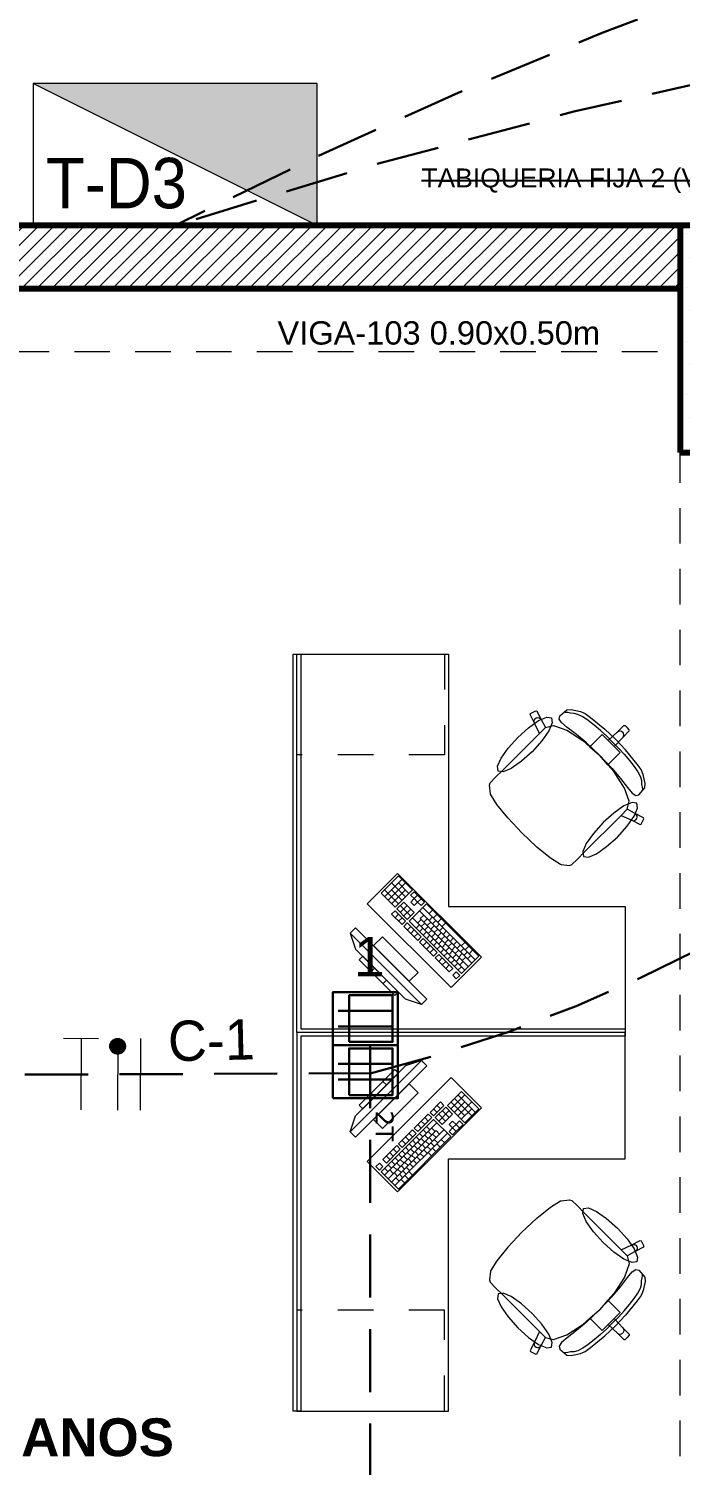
# Model space of a CAD drawing. Header units: inches. Extents: x -19 to 5698, y -728 to 92.
# Drawn here: x 126.99 to 129.57, y 12.49 to 18.18 of the extents above; entities that cross this region are included whole.
import ezdxf

# ---------------------------------------------------------------- set-up
doc = ezdxf.new("R2010")
doc.units = ezdxf.units.IN
doc.header["$MEASUREMENT"] = 0
doc.set_wipeout_variables(frame=1)
for name, pattern in [('CONTINUA', [0]), ('HIDDEN', [0.375, 0.25, -0.125]), ('Hidden Line', [0.195611, 0.141111, -0.0545]), ('Rayas', [0.282222, 0.141111, -0.141111]), ('RAYITAS', [0.375, 0.25, -0.125]), ('Wipeout_Contour', [1, 0, -1])]:
    doc.linetypes.add(name, pattern=pattern)
doc.layers.get('0').update_dxf_attribs({"color": 61})
for name, color, linetype, lineweight in [('00 conduct tomacorr', 120, 'HIDDEN', 30), ('00 IE CKTO ILUMINACION', 3, 'Continuous', 50), ('00 IE LUZ EMERGENCIA', 253, 'Continuous', 0), ('sub tablero de distribucion', 184, 'Continuous', 9), ('T-TECHO-E', 150, 'Continuous', 20), ('textos', 7, 'Continuous', 5), ('TOMACORRIENTE', 22, 'RAYITAS', 9)]:
    doc.layers.add(name, color=color, linetype=linetype, lineweight=lineweight)
for name, color, linetype in [('02 _ ARQ _ ZON _ Espacio.3D', 7, 'Continuous'), ('08 _ STR _ EXT _ 06 Columnas', 7, 'Continuous'), ('08 _ STR _ EXT _ 09 Vigas', 251, 'Continuous'), ('Estructura - 04 MURO', 7, 'Continuous'), ('Interior - Mobiliario', 7, 'Continuous'), ('Notas - Etiquetas', 7, 'Continuous')]:
    doc.layers.add(name, color=color, linetype=linetype)
doc.styles.add('Annotative', font='arial.ttf')
doc.styles.add('Estilo_Generado_1', font='swisseb.ttf')
doc.styles.add('Estilo_Generado_4', font='swisse.ttf')
doc.styles.add('SWISS', font='swisse.ttf')
doc.dimstyles.new('Estilo_Generado__8', dxfattribs={"dimtxt": 0.18, "dimasz": 0.0912, "dimexe": 0.18, "dimexo": 0.0625, "dimgap": 0, "dimtad": 0, "dimtih": 1, "dimtoh": 1, "dimdec": 4, "dimzin": 0, "dimdsep": 46, "dimcen": 0.09, "dimadec": 0, "dimazin": 0, "dimtfac": 1, "dimtdec": 4, "dimtmove": 0, "dimatfit": 3, "dimldrblk": 'ARROWHEAD_5', "dimfxl": 1, "dimtolj": 1, "dimtzin": 0, "dimarcsym": 0})

# ---------------------------------------------------------------- blocks, each defined once
blk = doc.blocks.new('ARROWHEAD_5')
at = {"linetype": 'Continuous', "lineweight": 0}
blk.add_hatch(color=0, dxfattribs=at).paths.add_polyline_path([(-1, 0.2679), (0, 0), (-1, -0.2679)])
at = {"color": 0, "linetype": 'Continuous', "lineweight": 0}
blk.add_line((0, 0), (-1, 0), dxfattribs=at)
blk = doc.blocks.new('CAJA POP UP 6 MODULOS')
at = {"layer": '00 conduct tomacorr', "linetype": 'Continuous'}
for p, q in [((-0.095, -0.165), (-0.095, -0.0151)), ((-0.052, -0.165), (-0.052, -0.0151)), ((0.052, -0.165), (0.052, -0.0151)), ((0.095, -0.165), (0.095, -0.0151)), ((0, -0.165), (0, -0.18))]:
    blk.add_line(p, q, dxfattribs=at)
for points in [[(-0.147, 0), (0.147, 0), (0.147, -0.18), (-0.147, -0.18)], [(0, 0), (0.147, 0), (0.147, -0.18), (0, -0.18)]]:
    blk.add_lwpolyline(points, close=True, dxfattribs=at)
for points in [[(-0.138, -0.045), (-0.009, -0.045), (-0.009, -0.165), (-0.138, -0.165), (-0.138, -0.045)], [(0.009, -0.045), (0.138, -0.045), (0.138, -0.165), (0.009, -0.165), (0.009, -0.045)]]:
    blk.add_lwpolyline(points, dxfattribs=at)
at = {"color": 1, "insert": (-0.1807, -0.168), "char_height": 0.05, "attachment_point": 1, "rotation": 180}
blk.add_mtext_dynamic_manual_height_columns('{\\fVerdana|b0|i0|c0|p34;2T}', width=0.000481, gutter_width=0.1561, heights=[0], dxfattribs=at)
blk = doc.blocks.new('a')
at = {"layer": 'TOMACORRIENTE', "ltscale": 0.05}
h = blk.add_hatch(color=4, dxfattribs=at)
edge = h.paths.add_edge_path()
edge.add_arc((0, 0.0752), 0.0211, 0, 360)
at = {"layer": 'TOMACORRIENTE', "color": 4}
for p, q in [((-0.1455, 0.0963), (-0.0515, 0.0963)), ((-0.0985, 0.0963), (-0.0985, -0.0966)), ((0, 0.0963), (0, -0.0963)), ((0.0623, -0.0963), (0.0623, 0.0963))]:
    blk.add_line(p, q, dxfattribs=at)
blk.add_circle((0, 0.0752), 0.0211, dxfattribs=at)
blk = doc.blocks.new('CABLE 3FACE')
at = {"layer": 'T-TECHO-E', "rotation": 59.94170052614085}
blk.add_blockref('a', (0, 0), dxfattribs=at)
blk = doc.blocks.new('TD')
blk.add_hatch(color=256).paths.add_polyline_path([(-0.6185, 0.813), (-0.6185, 0.2502), (0.507, 0.2502)])
blk.add_line((-0.6185, 0.813), (0.507, 0.2502))
blk.add_lwpolyline([(-0.6185, 0.2502), (0.507, 0.2502), (0.507, 0.813), (-0.6185, 0.813)], close=True)

msp = doc.modelspace()

# ---------------------------------------------------------------- linework, layer by layer
at = {"layer": '00 conduct tomacorr'}
for p, q in [((128.3407, 14.1514), (128.3407, 10.1086)), ((124.3481, 14.0254), (128.3407, 14.0397))]:
    msp.add_line(p, q, dxfattribs=at)
msp.add_arc((126.9109, 19.7959), 5.9312, 283.94927, 327.96734, dxfattribs=at)
at = {"layer": '02 _ ARQ _ ZON _ Espacio.3D', "color": 254, "linetype": 'Continuous', "lineweight": 0, "flags": 128}
msp.add_lwpolyline([(112.57, 29.7), (112.57, 17.4), (137.07, 17.4)], dxfattribs=at)
msp.add_lwpolyline([(122.62, 8.1), (123.07, 8.1), (123.07, 7.7), (124.5795, 7.6999), (124.5795, 7.2), (129.37, 7.2), (129.37, 7.7), (129.57, 7.7), (129.57, 8.1), (130.07, 8.1), (130.07, 16.5), (129.57, 16.5), (129.57, 17.35), (129.37, 17.35), (123.27, 17.35), (123.07, 17.35), (123.07, 16.5), (122.62, 16.5)], close=True, dxfattribs=at)
at = {"layer": '08 _ STR _ EXT _ 09 Vigas', "color": 251, "linetype": 'Hidden Line', "lineweight": 13, "true_color": 0x636466}
for p in [(123.07, 16.9), (129.57, 7.7)]:
    msp.add_line(p, (129.57, 16.9), dxfattribs=at)
at = {"layer": 'Interior - Mobiliario', "color": 175, "linetype": 'Continuous', "lineweight": 13}
for p, q in [((128.036, 15.7014), (128.066, 15.7014)), ((128.036, 14.2164), (128.036, 15.7014)), ((128.066, 15.7014), (128.066, 14.2164)), ((128.9751, 15.4612), (128.9764, 15.4653)), ((128.9921, 15.4281), (128.9751, 15.4612)), ((128.9764, 15.4653), (128.9978, 15.4761)), ((128.9905, 15.4338), (128.9911, 15.4396)), ((128.9921, 15.4281), (128.9905, 15.4338)), ((128.9911, 15.4396), (128.994, 15.4447)), ((128.994, 15.4447), (128.9986, 15.4483)), ((128.9978, 15.4761), (129.0018, 15.4747)), ((128.9986, 15.4483), (129.0042, 15.4499)), ((129.0018, 15.4747), (129.0188, 15.4416)), ((129.0042, 15.4499), (129.01, 15.4492)), ((129.01, 15.4492), (129.0152, 15.4463)), ((129.0152, 15.4463), (129.0188, 15.4416)), ((129.0188, 15.4416), (129.0361, 15.4106)), ((129.0898, 15.4438), (129.0932, 15.4567)), ((129.0998, 15.4295), (129.0898, 15.4438)), ((129.0932, 15.4567), (129.121, 15.4799)), ((129.1221, 15.4109), (129.0998, 15.4295)), ((129.1158, 15.4703), (129.1113, 15.4711)), ((129.1238, 15.4695), (129.1158, 15.4703)), ((129.121, 15.4799), (129.1378, 15.4818)), ((129.1346, 15.4675), (129.1238, 15.4695)), ((129.15, 15.4663), (129.1346, 15.4675)), ((129.1378, 15.4818), (129.174, 15.474)), ((129.1647, 15.4624), (129.15, 15.4663)), ((129.1836, 15.4524), (129.1647, 15.4624)), ((129.174, 15.474), (129.1932, 15.4651)), ((129.2054, 15.4376), (129.1836, 15.4524)), ((129.1932, 15.4651), (129.2149, 15.4502)), ((129.2292, 15.419), (129.2054, 15.4376)), ((129.2149, 15.4502), (129.2716, 15.4033)), ((128.8638, 15.2385), (129.0117, 15.3864)), ((129.0117, 15.3864), (128.9921, 15.4281)), ((129.0359, 15.4106), (129.0117, 15.3864)), ((129.0359, 15.4106), (129.0361, 15.4106)), ((129.0361, 15.4106), (129.0681, 15.4181)), ((129.0681, 15.4181), (129.12, 15.3997)), ((129.12, 15.3997), (129.1839, 15.3584)), ((129.1582, 15.383), (129.1221, 15.4109)), ((129.1976, 15.3502), (129.1582, 15.383)), ((129.254, 15.3979), (129.2292, 15.419)), ((129.2394, 15.361), (129.2605, 15.3821)), ((129.2786, 15.3753), (129.254, 15.3979)), ((129.2605, 15.3821), (129.2842, 15.3585)), ((129.2716, 15.4033), (129.3138, 15.3642)), ((129.302, 15.3525), (129.2786, 15.3753)), ((129.2842, 15.3585), (129.3207, 15.3925)), ((129.3207, 15.3925), (129.3468, 15.4186)), ((129.3207, 15.3925), (129.3256, 15.3957)), ((129.3256, 15.3957), (129.3313, 15.3968)), ((129.3313, 15.3968), (129.3371, 15.3957)), ((129.3371, 15.3957), (129.342, 15.3924)), ((129.342, 15.3711), (129.3681, 15.3972)), ((129.3452, 15.3875), (129.342, 15.3924)), ((129.342, 15.3711), (129.3453, 15.376)), ((129.3464, 15.3817), (129.3452, 15.3875)), ((129.3453, 15.376), (129.3464, 15.3817)), ((129.3468, 15.4186), (129.351, 15.4186)), ((129.351, 15.4186), (129.3596, 15.41)), ((129.3681, 15.4015), (129.3596, 15.41)), ((129.3681, 15.3972), (129.3681, 15.4015)), ((129.1839, 15.3584), (129.212, 15.3336)), ((129.2503, 15.3008), (129.1976, 15.3502)), ((129.212, 15.3336), (129.2394, 15.361)), ((129.212, 15.3336), (129.2499, 15.3003)), ((129.2842, 15.3585), (129.2961, 15.3466)), ((129.3081, 15.3346), (129.2961, 15.3466)), ((129.302, 15.3525), (129.3249, 15.329)), ((129.3081, 15.3346), (129.342, 15.3711)), ((129.3317, 15.311), (129.3081, 15.3346)), ((129.3529, 15.322), (129.3138, 15.3642)), ((129.3249, 15.329), (129.3474, 15.3044)), ((129.3997, 15.2653), (129.3529, 15.322)), ((129.2832, 15.2625), (129.2499, 15.3003)), ((129.2503, 15.3008), (129.2998, 15.248)), ((129.2832, 15.2625), (129.3105, 15.2898)), ((129.308, 15.2343), (129.2832, 15.2625)), ((129.3105, 15.2898), (129.3317, 15.311)), ((129.3474, 15.3044), (129.3686, 15.2796)), ((129.3686, 15.2796), (129.3872, 15.2558)), ((129.4146, 15.2436), (129.3997, 15.2653)), ((128.8164, 15.191), (128.8383, 15.213)), ((128.8383, 15.213), (128.8638, 15.2385)), ((129.2998, 15.248), (129.3325, 15.2087)), ((129.3493, 15.1705), (129.308, 15.2343)), ((129.3325, 15.2087), (129.3604, 15.1725)), ((129.3872, 15.2558), (129.402, 15.234)), ((129.402, 15.234), (129.412, 15.2152)), ((129.412, 15.2152), (129.4159, 15.2004)), ((129.4236, 15.2244), (129.4146, 15.2436)), ((129.4314, 15.1883), (129.4236, 15.2244)), ((128.8135, 15.1817), (128.8164, 15.191)), ((128.8175, 15.1478), (128.8135, 15.1817)), ((128.8184, 15.1457), (128.8175, 15.1478)), ((128.8433, 15.1057), (128.8184, 15.1457)), ((129.3676, 15.1185), (129.3493, 15.1705)), ((129.3604, 15.1725), (129.379, 15.1502)), ((129.379, 15.1502), (129.3934, 15.1402)), ((129.4063, 15.1436), (129.4295, 15.1715)), ((129.4159, 15.2004), (129.417, 15.185)), ((129.417, 15.185), (129.4191, 15.1743)), ((129.4191, 15.1743), (129.4198, 15.1662)), ((129.4198, 15.1662), (129.4206, 15.1617)), ((129.4295, 15.1715), (129.4314, 15.1883)), ((128.8869, 15.052), (128.8433, 15.1057)), ((129.3602, 15.0866), (129.3676, 15.1185)), ((129.3934, 15.1402), (129.4063, 15.1436)), ((128.8875, 15.0512), (128.8869, 15.052)), ((128.9424, 14.9928), (128.8875, 15.0512)), ((129.1881, 14.9143), (129.3359, 15.0621)), ((129.3601, 15.0863), (129.3359, 15.0621)), ((129.3359, 15.0621), (129.3777, 15.0425)), ((129.3601, 15.0863), (129.3602, 15.0866)), ((129.3912, 15.0693), (129.3602, 15.0866)), ((129.3777, 15.0425), (129.3833, 15.0409)), ((129.3777, 15.0425), (129.4108, 15.0256)), ((129.3833, 15.0409), (129.3892, 15.0416)), ((129.3892, 15.0416), (129.3943, 15.0444)), ((129.3958, 15.0656), (129.3912, 15.0693)), ((129.4243, 15.0523), (129.3912, 15.0693)), ((129.3943, 15.0444), (129.3979, 15.049)), ((129.3987, 15.0605), (129.3958, 15.0656)), ((129.3979, 15.049), (129.3994, 15.0546)), ((129.3994, 15.0546), (129.3987, 15.0605)), ((129.4148, 15.0269), (129.4256, 15.0482)), ((129.4256, 15.0482), (129.4243, 15.0523)), ((128.9424, 14.9928), (129.0007, 14.938)), ((129.4108, 15.0256), (129.4148, 15.0269)), ((129.0007, 14.938), (129.0016, 14.9373)), ((129.0016, 14.9373), (129.0552, 14.8937)), ((129.0552, 14.8937), (129.0953, 14.8688)), ((129.0953, 14.8688), (129.0974, 14.8679)), ((129.0974, 14.8679), (129.1313, 14.8639)), ((129.1313, 14.8639), (129.1406, 14.8668)), ((129.1406, 14.8668), (129.1626, 14.8887)), ((129.1626, 14.8887), (129.1881, 14.9143)), ((128.453, 14.8219), (128.3844, 14.7533)), ((128.4668, 14.808), (128.3982, 14.7395)), ((128.5083, 14.7665), (128.453, 14.8219)), ((128.3844, 14.7533), (128.4398, 14.6979)), ((128.4535, 14.7116), (128.3981, 14.767)), ((128.4806, 14.7942), (128.4121, 14.7256)), ((128.4809, 14.7391), (128.4255, 14.7945)), ((128.4672, 14.7254), (128.4257, 14.7669)), ((128.4808, 14.7666), (128.4259, 14.7118)), ((128.4398, 14.6979), (128.5083, 14.7665)), ((128.4946, 14.7528), (128.4531, 14.7943)), ((128.5153, 14.7596), (128.5016, 14.7459)), ((128.5016, 14.7459), (128.5154, 14.732)), ((128.5568, 14.718), (128.5153, 14.7596)), ((128.5291, 14.7457), (128.5154, 14.732)), ((128.4741, 14.7184), (128.4467, 14.691)), ((128.4467, 14.691), (128.4882, 14.6495)), ((128.502, 14.6632), (128.4604, 14.7047)), ((128.488, 14.7046), (128.4605, 14.6772)), ((128.5157, 14.6769), (128.4741, 14.7184)), ((128.5018, 14.6907), (128.4744, 14.6633)), ((128.5637, 14.7111), (128.4952, 14.6425)), ((128.5154, 14.732), (128.5017, 14.7183)), ((128.5017, 14.7183), (128.5155, 14.7044)), ((128.5292, 14.7182), (128.5154, 14.732)), ((128.5155, 14.7044), (128.5292, 14.7182)), ((128.543, 14.7319), (128.5292, 14.7182)), ((128.5292, 14.7182), (128.5431, 14.7043)), ((128.5431, 14.7043), (128.5568, 14.718)), ((128.7577, 14.4897), (128.55, 14.6974)), ((128.7714, 14.5034), (128.5637, 14.7111)), ((128.4398, 14.6841), (128.4261, 14.6704)), ((128.4261, 14.6704), (128.4677, 14.6289)), ((128.4814, 14.6426), (128.4398, 14.6841)), ((128.4537, 14.6703), (128.44, 14.6566)), ((128.4675, 14.6564), (128.4538, 14.6427)), ((128.4677, 14.6289), (128.4814, 14.6426)), ((128.4883, 14.6357), (128.4746, 14.622)), ((128.4882, 14.6495), (128.5157, 14.6769)), ((128.5437, 14.5803), (128.4883, 14.6357)), ((128.4952, 14.6425), (128.7029, 14.4348)), ((128.7166, 14.4485), (128.5089, 14.6562)), ((128.5434, 14.6492), (128.5297, 14.6355)), ((128.744, 14.476), (128.5363, 14.6837)), ((128.5536, 14.6664), (128.5399, 14.6527)), ((128.7303, 14.4622), (128.5399, 14.6527)), ((128.5572, 14.6353), (128.5435, 14.6216)), ((128.5675, 14.6525), (128.5538, 14.6388)), ((128.5813, 14.6387), (128.5676, 14.625)), ((128.588, 14.6869), (128.5743, 14.6732)), ((128.5881, 14.6593), (128.5744, 14.6456)), ((128.6019, 14.6455), (128.5882, 14.6317)), ((128.6053, 14.6696), (128.5916, 14.6558)), ((128.6158, 14.6316), (128.6021, 14.6179)), ((128.6226, 14.6522), (128.6089, 14.6385)), ((128.6399, 14.6349), (128.6262, 14.6212)), ((128.2833, 14.6166), (128.2621, 14.5954)), ((128.2621, 14.5954), (128.5449, 14.3125)), ((128.2621, 14.5954), (128.2833, 14.5317)), ((128.5661, 14.3337), (128.2833, 14.6166)), ((128.3894, 14.5812), (128.354, 14.5459)), ((128.5308, 14.4398), (128.3894, 14.5812)), ((128.4746, 14.622), (128.53, 14.5666)), ((128.5022, 14.6218), (128.4884, 14.6081)), ((128.516, 14.608), (128.5023, 14.5943)), ((128.5299, 14.5941), (128.5161, 14.5804)), ((128.5366, 14.6286), (128.5229, 14.6148)), ((128.53, 14.5666), (128.5437, 14.5803)), ((128.5504, 14.6147), (128.5367, 14.601)), ((128.5643, 14.6009), (128.5506, 14.5871)), ((128.5711, 14.6215), (128.5573, 14.6078)), ((128.5781, 14.587), (128.5644, 14.5733)), ((128.5849, 14.6076), (128.5712, 14.5939)), ((128.5952, 14.6248), (128.5814, 14.6111)), ((128.5988, 14.5938), (128.585, 14.5801)), ((128.609, 14.611), (128.5953, 14.5973)), ((128.6126, 14.58), (128.5989, 14.5662)), ((128.6229, 14.5971), (128.6091, 14.5834)), ((128.6296, 14.6178), (128.6159, 14.6041)), ((128.6367, 14.5833), (128.623, 14.5696)), ((128.6435, 14.6039), (128.6298, 14.5902)), ((128.6573, 14.5901), (128.6436, 14.5764)), ((128.6712, 14.5762), (128.6575, 14.5625)), ((128.4813, 14.3337), (128.2833, 14.5317)), ((128.354, 14.5459), (128.4954, 14.4044)), ((128.5506, 14.5734), (128.5369, 14.5596)), ((128.5369, 14.5596), (128.5923, 14.5043)), ((128.606, 14.518), (128.5506, 14.5734)), ((128.5645, 14.5595), (128.5508, 14.5458)), ((128.5783, 14.5457), (128.5646, 14.532)), ((128.592, 14.5732), (128.5783, 14.5594)), ((128.5922, 14.5318), (128.5785, 14.5181)), ((128.6058, 14.5593), (128.5921, 14.5456)), ((128.5923, 14.5043), (128.606, 14.518)), ((128.6197, 14.5455), (128.6059, 14.5318)), ((128.6264, 14.5661), (128.6127, 14.5524)), ((128.6335, 14.5316), (128.6198, 14.5179)), ((128.6403, 14.5523), (128.6266, 14.5385)), ((128.6474, 14.5178), (128.6336, 14.5041)), ((128.6505, 14.5694), (128.6368, 14.5557)), ((128.6541, 14.5384), (128.6404, 14.5247)), ((128.6644, 14.5556), (128.6507, 14.5419)), ((128.668, 14.5246), (128.6543, 14.5108)), ((128.6782, 14.5417), (128.6645, 14.528)), ((128.685, 14.5624), (128.6713, 14.5487)), ((128.6921, 14.5279), (128.6784, 14.5142)), ((128.6989, 14.5485), (128.6852, 14.5348)), ((128.7127, 14.5347), (128.699, 14.521)), ((128.7161, 14.5588), (128.7023, 14.5451)), ((128.7266, 14.5208), (128.7129, 14.5071)), ((128.7316, 14.5432), (128.7179, 14.5295)), ((128.7472, 14.5276), (128.7335, 14.5139)), ((128.3116, 14.5034), (128.2974, 14.4893)), ((128.2974, 14.4893), (128.4389, 14.3479)), ((128.453, 14.362), (128.3116, 14.5034)), ((128.6129, 14.511), (128.5992, 14.4973)), ((128.5992, 14.4973), (128.6546, 14.4419)), ((128.6683, 14.4557), (128.6129, 14.511)), ((128.6268, 14.4972), (128.6131, 14.4835)), ((128.6406, 14.4834), (128.6269, 14.4696)), ((128.6545, 14.4695), (128.6408, 14.4558)), ((128.6612, 14.5039), (128.6475, 14.4902)), ((128.6751, 14.4901), (128.6613, 14.4764)), ((128.6818, 14.5107), (128.6681, 14.497)), ((128.6889, 14.4762), (128.6752, 14.4625)), ((128.6957, 14.4969), (128.682, 14.4832)), ((128.7027, 14.4624), (128.689, 14.4487)), ((128.7059, 14.514), (128.6922, 14.5003)), ((128.7095, 14.483), (128.6958, 14.4693)), ((128.7029, 14.4348), (128.7714, 14.5034)), ((128.7198, 14.5002), (128.7061, 14.4865)), ((128.7404, 14.507), (128.7267, 14.4933)), ((128.3587, 14.4563), (128.3446, 14.4421)), ((128.4059, 14.4091), (128.3917, 14.395)), ((128.4954, 14.4044), (128.5308, 14.4398)), ((128.6546, 14.4419), (128.6683, 14.4557)), ((128.6822, 14.4418), (128.6685, 14.4281)), ((128.6685, 14.4281), (128.6823, 14.4143)), ((128.696, 14.428), (128.6822, 14.4418)), ((128.6823, 14.4143), (128.696, 14.428)), ((128.4389, 14.3479), (128.453, 14.362)), ((128.5449, 14.3125), (128.4813, 14.3337)), ((128.5449, 14.3125), (128.5661, 14.3337)), ((128.036, 14.1864), (128.036, 14.2164)), ((128.036, 12.7014), (128.036, 14.1864)), ((128.066, 14.2164), (129.351, 14.2164)), ((128.066, 14.1864), (128.066, 12.7014)), ((129.351, 14.1864), (128.066, 14.1864)), ((129.351, 14.2164), (129.351, 14.1864)), ((128.5449, 14.0903), (128.2621, 13.8075)), ((128.2833, 13.7863), (128.5661, 14.0691)), ((128.2833, 13.8711), (128.4813, 14.0691)), ((128.5449, 14.0903), (128.4813, 14.0691)), ((128.5661, 14.0691), (128.5449, 14.0903)), ((128.4389, 14.055), (128.2974, 13.9136)), ((128.3116, 13.8994), (128.453, 14.0408)), ((128.4059, 13.9937), (128.3917, 14.0078)), ((128.453, 14.0408), (128.4389, 14.055)), ((128.3587, 13.9465), (128.3446, 13.9607)), ((128.4954, 13.9984), (128.354, 13.857)), ((128.3894, 13.8216), (128.5308, 13.963)), ((128.5308, 13.963), (128.4954, 13.9984)), ((128.7029, 13.968), (128.6475, 13.9126)), ((128.6612, 13.8989), (128.7166, 13.9543)), ((128.7576, 13.8856), (128.689, 13.9542)), ((128.7714, 13.8994), (128.7029, 13.968)), ((128.2974, 13.9136), (128.3116, 13.8994)), ((128.62, 13.9263), (128.5785, 13.8847)), ((128.5922, 13.871), (128.6337, 13.9126)), ((128.606, 13.8849), (128.5923, 13.8986)), ((128.6406, 13.9057), (128.599, 13.8642)), ((128.6199, 13.8987), (128.6061, 13.9124)), ((128.6127, 13.8504), (128.6543, 13.892)), ((128.6337, 13.9126), (128.62, 13.9263)), ((128.6541, 13.8644), (128.6267, 13.8919)), ((128.668, 13.8783), (128.6406, 13.9057)), ((128.6475, 13.9126), (128.7161, 13.8441)), ((128.7162, 13.8716), (128.6613, 13.9265)), ((128.6749, 13.8852), (128.7165, 13.9267)), ((128.7438, 13.8718), (128.6752, 13.9403)), ((128.6886, 13.8715), (128.744, 13.9269)), ((128.7023, 13.8578), (128.7439, 13.8993)), ((128.7161, 13.8441), (128.7714, 13.8994)), ((128.2621, 13.8075), (128.2833, 13.8711)), ((128.354, 13.857), (128.3894, 13.8216)), ((128.5921, 13.8572), (128.3844, 13.6495)), ((128.3981, 13.6358), (128.6058, 13.8435)), ((128.5715, 13.8778), (128.5161, 13.8224)), ((128.5299, 13.8087), (128.5852, 13.8641)), ((128.5437, 13.8226), (128.53, 13.8363)), ((128.5575, 13.8364), (128.5438, 13.8501)), ((128.5714, 13.8502), (128.5577, 13.864)), ((128.5852, 13.8641), (128.5715, 13.8778)), ((128.5785, 13.8847), (128.5922, 13.871)), ((128.6607, 13.7887), (128.5921, 13.8572)), ((128.599, 13.8642), (128.6264, 13.8367)), ((128.6403, 13.8506), (128.6129, 13.878)), ((128.6264, 13.8367), (128.668, 13.8783)), ((128.6679, 13.8507), (128.654, 13.8369)), ((128.654, 13.8369), (128.6677, 13.8232)), ((128.6676, 13.7956), (128.7091, 13.8371)), ((128.6677, 13.8232), (128.6816, 13.837)), ((128.6816, 13.837), (128.6679, 13.8507)), ((128.6954, 13.8508), (128.6816, 13.837)), ((128.6953, 13.8233), (128.6816, 13.837)), ((128.7091, 13.8371), (128.6954, 13.8508)), ((128.2621, 13.8075), (128.2833, 13.7863)), ((128.4118, 13.6221), (128.6022, 13.8125)), ((128.4255, 13.6084), (128.6332, 13.8161)), ((128.4392, 13.5947), (128.647, 13.8024)), ((128.453, 13.581), (128.6607, 13.7887)), ((128.5092, 13.8155), (128.4538, 13.7601)), ((128.4675, 13.7464), (128.5229, 13.8018)), ((128.4952, 13.7741), (128.4815, 13.7878)), ((128.5091, 13.7879), (128.4954, 13.8016)), ((128.5229, 13.8018), (128.5092, 13.8155)), ((128.5161, 13.8224), (128.5299, 13.8087)), ((128.5366, 13.7743), (128.5229, 13.788)), ((128.5504, 13.7881), (128.5367, 13.8018)), ((128.5572, 13.7675), (128.5435, 13.7812)), ((128.5643, 13.802), (128.5506, 13.8157)), ((128.5711, 13.7813), (128.5573, 13.7951)), ((128.5781, 13.8158), (128.5644, 13.8295)), ((128.5849, 13.7952), (128.5712, 13.8089)), ((128.5882, 13.7711), (128.5745, 13.7848)), ((128.5988, 13.809), (128.585, 13.8228)), ((128.6021, 13.7849), (128.5884, 13.7987)), ((128.6089, 13.7643), (128.5952, 13.778)), ((128.6159, 13.7988), (128.6022, 13.8125)), ((128.6364, 13.7644), (128.6227, 13.7781)), ((128.6677, 13.8232), (128.6539, 13.8093)), ((128.6539, 13.8093), (128.6676, 13.7956)), ((128.6814, 13.8094), (128.6677, 13.8232)), ((128.4469, 13.7532), (128.3915, 13.6978)), ((128.4052, 13.6841), (128.4606, 13.7395)), ((128.4329, 13.7118), (128.4192, 13.7255)), ((128.4468, 13.7256), (128.4331, 13.7393)), ((128.4606, 13.7395), (128.4469, 13.7532)), ((128.4538, 13.7601), (128.4675, 13.7464)), ((128.4812, 13.7189), (128.4675, 13.7326)), ((128.4814, 13.7602), (128.4677, 13.774)), ((128.495, 13.7327), (128.4813, 13.7465)), ((128.5018, 13.7121), (128.4881, 13.7258)), ((128.5089, 13.7466), (128.4952, 13.7603)), ((128.5157, 13.726), (128.502, 13.7397)), ((128.5227, 13.7604), (128.509, 13.7742)), ((128.5295, 13.7398), (128.5158, 13.7535)), ((128.5328, 13.7157), (128.5191, 13.7294)), ((128.5434, 13.7536), (128.5297, 13.7674)), ((128.5467, 13.7295), (128.533, 13.7433)), ((128.5535, 13.7089), (128.5398, 13.7226)), ((128.5605, 13.7434), (128.5468, 13.7571)), ((128.5673, 13.7228), (128.5536, 13.7365)), ((128.5744, 13.7572), (128.5607, 13.771)), ((128.5812, 13.7366), (128.5675, 13.7503)), ((128.5845, 13.7125), (128.5708, 13.7262)), ((128.595, 13.7505), (128.5813, 13.7642)), ((128.6018, 13.7298), (128.5881, 13.7435)), ((128.6191, 13.7471), (128.6054, 13.7608)), ((128.3777, 13.6839), (128.3638, 13.6701)), ((128.3638, 13.6701), (128.3775, 13.6564)), ((128.3775, 13.6564), (128.3914, 13.6702)), ((128.3914, 13.6702), (128.3777, 13.6839)), ((128.3915, 13.6978), (128.4052, 13.6841)), ((128.4191, 13.6979), (128.4054, 13.7116)), ((128.4258, 13.6635), (128.4121, 13.6772)), ((128.4396, 13.6774), (128.4259, 13.6911)), ((128.4464, 13.6567), (128.4327, 13.6704)), ((128.4535, 13.6912), (128.4398, 13.7049)), ((128.4603, 13.6706), (128.4466, 13.6843)), ((128.4673, 13.705), (128.4536, 13.7188)), ((128.4741, 13.6844), (128.4604, 13.6981)), ((128.4775, 13.6603), (128.4637, 13.674)), ((128.488, 13.6983), (128.4743, 13.712)), ((128.4913, 13.6742), (128.4776, 13.6879)), ((128.4981, 13.6535), (128.4844, 13.6672)), ((128.5052, 13.688), (128.4914, 13.7017)), ((128.5119, 13.6674), (128.4982, 13.6811)), ((128.519, 13.7019), (128.5053, 13.7156)), ((128.5258, 13.6812), (128.5121, 13.6949)), ((128.5396, 13.6951), (128.5259, 13.7088)), ((128.3844, 13.6495), (128.453, 13.581)), ((128.4119, 13.6497), (128.3982, 13.6634)), ((128.4326, 13.6429), (128.4189, 13.6566)), ((128.4498, 13.6326), (128.436, 13.6463)), ((128.4566, 13.612), (128.4428, 13.6257)), ((128.4636, 13.6465), (128.4499, 13.6602)), ((128.4704, 13.6258), (128.4567, 13.6395)), ((128.4772, 13.6052), (128.4635, 13.6189)), ((128.4842, 13.6397), (128.4705, 13.6534)), ((128.4928, 13.6208), (128.4791, 13.6345)), ((128.5083, 13.6363), (128.4946, 13.6501)), ((129.0016, 13.4655), (129.0552, 13.5091)), ((129.0552, 13.5091), (129.0953, 13.534)), ((129.0953, 13.534), (129.0974, 13.5349)), ((129.0974, 13.5349), (129.1313, 13.5389)), ((129.1313, 13.5389), (129.1406, 13.536)), ((129.1406, 13.536), (129.1626, 13.5141)), ((129.1626, 13.5141), (129.1881, 13.4886)), ((128.9424, 13.41), (129.0007, 13.4649)), ((129.0007, 13.4649), (129.0016, 13.4655)), ((129.1881, 13.4886), (129.3359, 13.3407)), ((128.9424, 13.41), (128.8875, 13.3517)), ((128.8869, 13.3508), (128.8433, 13.2972)), ((128.8875, 13.3517), (128.8869, 13.3508)), ((129.3359, 13.3407), (129.3777, 13.3603)), ((129.3601, 13.3165), (129.3359, 13.3407)), ((129.3912, 13.3336), (129.3602, 13.3163)), ((129.3777, 13.3603), (129.4108, 13.3773)), ((129.3777, 13.3603), (129.3833, 13.3619)), ((129.3833, 13.3619), (129.3892, 13.3613)), ((129.3892, 13.3613), (129.3943, 13.3584)), ((129.4243, 13.3506), (129.3912, 13.3336)), ((129.3958, 13.3372), (129.3912, 13.3336)), ((129.3943, 13.3584), (129.3979, 13.3538)), ((129.3987, 13.3424), (129.3958, 13.3372)), ((129.3979, 13.3538), (129.3994, 13.3482)), ((129.3994, 13.3482), (129.3987, 13.3424)), ((129.4108, 13.3773), (129.4148, 13.376)), ((129.4148, 13.376), (129.4256, 13.3546)), ((129.4256, 13.3546), (129.4243, 13.3506)), ((128.8433, 13.2972), (128.8184, 13.2571)), ((129.3676, 13.2843), (129.3493, 13.2324)), ((129.3601, 13.3165), (129.3602, 13.3163)), ((129.3602, 13.3163), (129.3676, 13.2843)), ((128.8175, 13.255), (128.8135, 13.2211)), ((128.8135, 13.2211), (128.8164, 13.2118)), ((128.8164, 13.2118), (128.8383, 13.1899)), ((128.8184, 13.2571), (128.8175, 13.255)), ((129.3493, 13.2324), (129.308, 13.1685)), ((129.3325, 13.1942), (129.3604, 13.2303)), ((129.3604, 13.2303), (129.379, 13.2526)), ((129.379, 13.2526), (129.3934, 13.2626)), ((129.3934, 13.2626), (129.4063, 13.2592)), ((129.4063, 13.2592), (129.4295, 13.2314)), ((129.4159, 13.2024), (129.417, 13.2178)), ((129.417, 13.2178), (129.4191, 13.2286)), ((129.4191, 13.2286), (129.4198, 13.2366)), ((129.4198, 13.2366), (129.4206, 13.2411)), ((129.4314, 13.2146), (129.4236, 13.1784)), ((129.4295, 13.2314), (129.4314, 13.2146)), ((128.8383, 13.1899), (128.8638, 13.1643)), ((128.8638, 13.1643), (129.0117, 13.0165)), ((129.2503, 13.1021), (129.2998, 13.1548)), ((129.308, 13.1685), (129.2832, 13.1404)), ((129.2998, 13.1548), (129.3325, 13.1942)), ((129.3872, 13.147), (129.402, 13.1688)), ((129.4146, 13.1592), (129.3997, 13.1375)), ((129.402, 13.1688), (129.412, 13.1877)), ((129.412, 13.1877), (129.4159, 13.2024)), ((129.4236, 13.1784), (129.4146, 13.1592)), ((129.2503, 13.1021), (129.1976, 13.0526)), ((129.212, 13.0692), (129.2499, 13.1025)), ((129.2832, 13.1404), (129.2499, 13.1025)), ((129.2832, 13.1404), (129.3105, 13.113)), ((129.3105, 13.113), (129.3317, 13.0919)), ((129.3249, 13.0738), (129.3474, 13.0985)), ((129.3474, 13.0985), (129.3686, 13.1232)), ((129.3997, 13.1375), (129.3529, 13.0808)), ((129.3686, 13.1232), (129.3872, 13.147)), ((129.12, 13.0031), (129.1839, 13.0444)), ((129.1976, 13.0526), (129.1582, 13.0199)), ((129.1839, 13.0444), (129.212, 13.0692)), ((129.212, 13.0692), (129.2394, 13.0419)), ((129.2394, 13.0419), (129.2605, 13.0207)), ((129.2605, 13.0207), (129.2842, 13.0443)), ((129.2716, 12.9995), (129.3138, 13.0386)), ((129.302, 13.0504), (129.2786, 13.0276)), ((129.2842, 13.0443), (129.2961, 13.0563)), ((129.2842, 13.0443), (129.3207, 13.0104)), ((129.3081, 13.0682), (129.2961, 13.0563)), ((129.302, 13.0504), (129.3249, 13.0738)), ((129.3317, 13.0919), (129.3081, 13.0682)), ((129.3081, 13.0682), (129.342, 13.0317)), ((129.3529, 13.0808), (129.3138, 13.0386)), ((129.0117, 13.0165), (128.9921, 12.9747)), ((129.0359, 12.9923), (129.0117, 13.0165)), ((129.0188, 12.9612), (129.0361, 12.9922)), ((129.0359, 12.9923), (129.0361, 12.9922)), ((129.0361, 12.9922), (129.0681, 12.9848)), ((129.0681, 12.9848), (129.12, 13.0031)), ((129.1221, 12.992), (129.0998, 12.9734)), ((129.1582, 13.0199), (129.1221, 12.992)), ((129.2292, 12.9838), (129.2054, 12.9652)), ((129.2149, 12.9527), (129.2716, 12.9995)), ((129.254, 13.005), (129.2292, 12.9838)), ((129.2786, 13.0276), (129.254, 13.005)), ((129.3207, 13.0104), (129.3256, 13.0071)), ((129.3207, 13.0104), (129.3468, 12.9843)), ((129.3256, 13.0071), (129.3313, 13.006)), ((129.3313, 13.006), (129.3371, 13.0072)), ((129.3371, 13.0072), (129.342, 13.0105)), ((129.342, 13.0317), (129.3453, 13.0268)), ((129.342, 13.0317), (129.3681, 13.0056)), ((129.3452, 13.0153), (129.342, 13.0105)), ((129.3464, 13.0211), (129.3452, 13.0153)), ((129.3453, 13.0268), (129.3464, 13.0211)), ((129.3468, 12.9843), (129.351, 12.9843)), ((129.351, 12.9843), (129.3596, 12.9928)), ((129.3681, 13.0014), (129.3596, 12.9928)), ((129.3681, 13.0056), (129.3681, 13.0014)), ((128.9921, 12.9747), (128.9751, 12.9416)), ((128.9751, 12.9416), (128.9764, 12.9376)), ((128.9764, 12.9376), (128.9978, 12.9268)), ((128.9921, 12.9747), (128.9905, 12.9691)), ((128.9905, 12.9691), (128.9911, 12.9632)), ((128.9911, 12.9632), (128.994, 12.9581)), ((128.994, 12.9581), (128.9986, 12.9545)), ((128.9978, 12.9268), (129.0018, 12.9281)), ((128.9986, 12.9545), (129.0042, 12.953)), ((129.0018, 12.9281), (129.0188, 12.9612)), ((129.0042, 12.953), (129.01, 12.9537)), ((129.01, 12.9537), (129.0152, 12.9566)), ((129.0152, 12.9566), (129.0188, 12.9612)), ((129.0998, 12.9734), (129.0898, 12.959)), ((129.0898, 12.959), (129.0932, 12.9461)), ((129.0932, 12.9461), (129.121, 12.9229)), ((129.1158, 12.9326), (129.1113, 12.9318)), ((129.1238, 12.9333), (129.1158, 12.9326)), ((129.1346, 12.9354), (129.1238, 12.9333)), ((129.15, 12.9365), (129.1346, 12.9354)), ((129.1378, 12.921), (129.174, 12.9288)), ((129.1647, 12.9404), (129.15, 12.9365)), ((129.1836, 12.9504), (129.1647, 12.9404)), ((129.174, 12.9288), (129.1932, 12.9378)), ((129.2054, 12.9652), (129.1836, 12.9504)), ((129.1932, 12.9378), (129.2149, 12.9527)), ((129.121, 12.9229), (129.1378, 12.921)), ((128.066, 12.7014), (128.036, 12.7014))]:
    msp.add_line(p, q, dxfattribs=at)
at = {"layer": 'Interior - Mobiliario', "color": 175, "linetype": 'Rayas', "lineweight": 13}
for p, q in [((128.636, 15.7014), (128.636, 15.3014)), ((128.636, 15.3014), (128.051, 15.3014)), ((128.636, 13.1014), (128.051, 13.1014)), ((128.636, 12.7014), (128.636, 13.1014))]:
    msp.add_line(p, q, dxfattribs=at)
at = {"layer": 'Interior - Mobiliario', "color": 175, "linetype": 'Continuous', "lineweight": 13, "flags": 128}
for points in [[(128.051, 14.2014), (128.051, 15.7014), (128.651, 15.7014), (128.651, 14.7014), (129.351, 14.7014), (129.351, 14.2014)], [(128.9259, 15.3713), (128.9684, 15.4094), (129.0087, 15.4374), (129.0408, 15.451), (129.0597, 15.4482), (129.0626, 15.4293), (129.049, 15.3972), (129.021, 15.3568), (128.9828, 15.3143), (128.9403, 15.2762), (128.9, 15.2482), (128.8679, 15.2346), (128.849, 15.2374), (128.8461, 15.2564), (128.8597, 15.2884), (128.8877, 15.3288)], [(129.3208, 14.9763), (129.359, 15.0188), (129.387, 15.0592), (129.4006, 15.0912), (129.3977, 15.1102), (129.3788, 15.113), (129.3467, 15.0994), (129.3064, 15.0714), (129.2639, 15.0333), (129.2257, 14.9908), (129.1977, 14.9504), (129.1841, 14.9183), (129.187, 14.8994), (129.2059, 14.8966), (129.238, 14.9102), (129.2783, 14.9382)], [(128.6616, 14.3797), (128.7818, 14.4999), (128.4495, 14.8322), (128.3293, 14.712)], [(128.051, 14.2014), (128.051, 12.7014), (128.651, 12.7014), (128.651, 13.7014), (129.351, 13.7014), (129.351, 14.2014)], [(128.3293, 13.6908), (128.4495, 13.5706), (128.7818, 13.9029), (128.6616, 14.0232)], [(129.3208, 13.4265), (129.359, 13.384), (129.387, 13.3437), (129.4006, 13.3116), (129.3977, 13.2927), (129.3788, 13.2898), (129.3467, 13.3034), (129.3064, 13.3314), (129.2639, 13.3696), (129.2257, 13.4121), (129.1977, 13.4524), (129.1841, 13.4845), (129.187, 13.5034), (129.2059, 13.5063), (129.238, 13.4927), (129.2783, 13.4647)], [(128.9259, 13.0316), (128.9684, 12.9934), (129.0087, 12.9654), (129.0408, 12.9518), (129.0597, 12.9547), (129.0626, 12.9736), (129.049, 13.0057), (129.021, 13.046), (128.9828, 13.0885), (128.9403, 13.1267), (128.9, 13.1547), (128.8679, 13.1683), (128.849, 13.1654), (128.8461, 13.1465), (128.8597, 13.1144), (128.8877, 13.0741)]]:
    msp.add_lwpolyline(points, close=True, dxfattribs=at)

# ---------------------------------------------------------------- block references
at = {"layer": '00 conduct tomacorr'}
for name, p, xscale, yscale, zscale, rotation in [('CAJA POP UP 6 MODULOS', (128.1932, 14.1514), 1.432830642179531, 1.432830642179531, 1.432830642179531, 89.99999999999997), ('CABLE 3FACE', (127.3399, 14.0361), 1.47256122672843, 1.47256122672843, 1.47256122672843, 299.7894777823319)]:
    msp.add_blockref(name, p, dxfattribs=dict(at, xscale=xscale, yscale=yscale, zscale=zscale, rotation=rotation))

# ---------------------------------------------------------------- texts
at = {"layer": '00 IE CKTO ILUMINACION', "color": 4, "linetype": 'CONTINUA', "lineweight": 15}
msp.add_text('C-1', height=0.15962, rotation=1.3293, dxfattribs=at).set_placement((127.5416, 14.0873, 0))
at = {"layer": '00 IE LUZ EMERGENCIA', "style": 'Annotative'}
msp.add_attdef('1', (128.2768, 14.4239), '', height=0.1562, dxfattribs=at)
at = {"layer": '02 _ ARQ _ ZON _ Espacio.3D', "color": 251, "lineweight": 25, "insert": (126.3994, 12.6724), "char_height": 0.15, "attachment_point": 2, "style": 'Estilo_Generado_1'}
msp.add_mtext('\\A1;{\\pqc;\\pt0;\\fSwis721 Ex BT|b1|i0|c0|p34;RECURSOS HUMANOS}', dxfattribs=at)
at = {"layer": 'Notas - Etiquetas', "color": 171, "linetype": 'Continuous', "lineweight": 13, "style": 'Estilo_Generado_4'}
for s, insert, char_height, attachment_point in [('\\A1;{\\pql;\\fSwis721 Ex BT|b0|i0|c0|p34;TABIQUERIA FIJA 2 (VER DETALLE)\\fSwis721 Ex BT|b0|i0|c0|p34; }', (128.5443, 17.5769), 0.075, 4), ('\\A1;{\\pql;\\fSwis721 Ex BT|b0|i0|c0|p34;VIGA-103\\fSwis721 Ex BT|b0|i0|c0|p34; \\fSwis721 Ex BT|b0|i0|c0|p34;0.90\\fSwis721 Ex BT|b0|i0|c0|p34;x\\fSwis721 Ex BT|b0|i0|c0|p34;0.50\\fSwis721 Ex BT|b0|i0|c0|p34;m}', (127.9737, 16.9265), 0.0925, 7)]:
    msp.add_mtext(s, dxfattribs=dict(at, insert=insert, char_height=char_height, attachment_point=attachment_point))
at = {"layer": 'textos', "style": 'SWISS', "width": 0.9}
msp.add_text('T-D3', height=0.2, dxfattribs=at).set_placement((127.0563, 17.4679))

# ---------------------------------------------------------------- next in the draw order: wipeouts: each hides what was drawn before it
at = {"color": 254, "linetype": 'Wipeout_Contour', "lineweight": 0, "ltscale": 3354.630244}
msp.add_wipeout([(124.271, 17.15), (129.57, 17.15), (129.57, 17.4), (124.271, 17.4)], dxfattribs=at).dxf.layer = 'Estructura - 04 MURO'

# ---------------------------------------------------------------- next in the draw order: hatches: boundary and pattern name
at = {"layer": '08 _ STR _ EXT _ 06 Columnas', "linetype": 'Continuous', "lineweight": 9}
h = msp.add_hatch(dxfattribs=at)
h.set_pattern_fill('HORMIGÓN_EN_MASA_0002', style=0, pattern_type=2)
h.set_pattern_definition([(0, (92.5, 6e-09), (0, 0.3897114), [0.024375, -0.200625]), (0, (92.6125, 0.19486), (0, 0.3897114), [0.024375, -0.200625]), (60, (92.5, 6e-09), (-0.3375, 0.1948557), [0.024375, -0.200625]), (60, (92.725, 6e-09), (-0.3375, 0.1948557), [0.024375, -0.200625]), (120, (92.5244, 6e-09), (0.3375, 0.1948557), [0.024375, -0.200625]), (120, (92.7494, 6e-09), (0.3375, 0.1948557), [0.024375, -0.200625]), (0, (92.500015, 0.0375), (0, 0.075), [0, -0.075, 0, -0.1125]), (45, (92.537515, 0.0375), (-0.05303301, 0.05303301), [0, -0.05625, 0, -0.09375])])
h.paths.add_polyline_path([(129.57, 16.5), (130.07, 16.5), (130.07, 17.4), (129.57, 17.4)])
at = {"layer": 'Estructura - 04 MURO', "linetype": 'Continuous', "lineweight": 5}
h = msp.add_hatch(dxfattribs=at)
h.set_pattern_fill('LADRILLO_COMÚN_0002', color=250, style=0, pattern_type=2)
h.set_pattern_definition([(45, (92.500015, 6e-09), (-0.03005204, 0.03005204), [])])
h.paths.add_polyline_path([(124.271, 17.15), (129.57, 17.15), (129.57, 17.4), (124.271, 17.4)])

# ---------------------------------------------------------------- next in the draw order: linework, layer by layer
at = {"layer": '00 conduct tomacorr'}
for centre, radius, start, end in [((136.981, -1.2136), 20.8581, 89.68101, 116.82492), ((134.5654, -4.1209), 22.6298, 74.87534, 108.0107)]:
    msp.add_arc(centre, radius, start, end, dxfattribs=at)
at = {"layer": '08 _ STR _ EXT _ 06 Columnas', "color": 7, "linetype": 'Continuous', "lineweight": 80, "flags": 128}
msp.add_lwpolyline([(129.57, 16.5), (130.07, 16.5), (130.07, 17.4), (129.57, 17.4)], close=True, dxfattribs=at)
at = {"layer": '08 _ STR _ EXT _ 09 Vigas', "color": 251, "linetype": 'Hidden Line', "lineweight": 13, "true_color": 0x636466}
msp.add_line((123.07, 17.4), (136.57, 17.4), dxfattribs=at)
at = {"layer": 'Estructura - 04 MURO', "color": 7, "linetype": 'Continuous', "lineweight": 80, "flags": 128}
for points in [[(129.57, 17.4), (124.271, 17.4)], [(124.271, 17.15), (129.57, 17.15)]]:
    msp.add_lwpolyline(points, dxfattribs=at)

# ---------------------------------------------------------------- next in the draw order: block references
at = {"layer": 'sub tablero de distribucion', "linetype": 'Continuous', "lineweight": 0, "rotation": 179.9999999999811}
msp.add_blockref('TD', (127.5127, 18.213), dxfattribs=at)

# ---------------------------------------------------------------- next in the draw order: leaders
at = {"layer": 'Notas - Etiquetas', "color": 144, "linetype": 'Continuous', "lineweight": 13, "annotation_type": 0, "has_hookline": 1, "hookline_direction": 1, "text_width": 1.9482}
msp.add_leader([(131.2281, 17.3851), (131.0739, 17.5769), (128.5443, 17.5769)], dimstyle='Estilo_Generado__8', dxfattribs=at)

doc.saveas('drawing.dxf')
